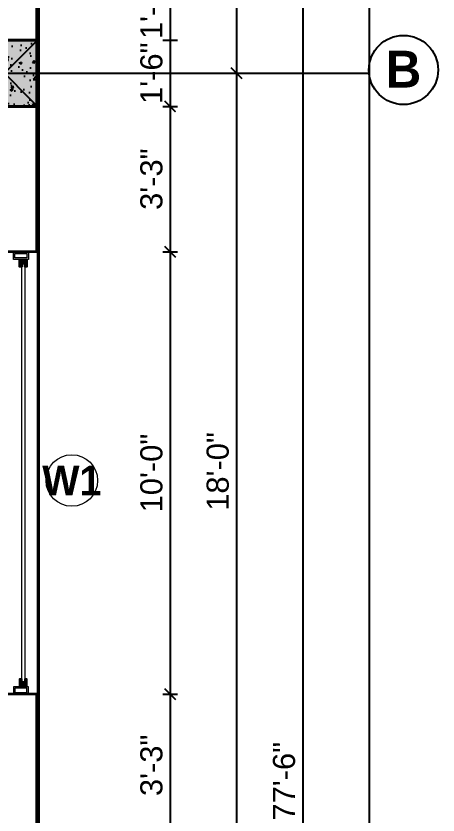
# Model space of a CAD drawing. Header units: feet. Extents: x 109753 to 150441, y 47761 to 75080.
# Drawn here: x 126972.3 to 127086.9, y 49514.3 to 49731.2 of the extents above; entities that cross this region are included whole.
import ezdxf

# ---------------------------------------------------------------- set-up
doc = ezdxf.new("R2010")
doc.units = ezdxf.units.FT
doc.header["$LTSCALE"] = 50
doc.header["$MEASUREMENT"] = 0
doc.header["$PDMODE"] = 3
doc.header["$PDSIZE"] = -10
doc.linetypes.add('ACAD_ISO04W100', pattern=[30, 24, -3, 0, -3])
for name, color, linetype, lineweight in [('COLUMN', 16, 'Continuous', 40), ('DIMENSION', 5, 'Continuous', 15), ('TEXT', 181, 'Continuous', 13), ('WALL', 1, 'Continuous', 60), ('WINDOW', 197, 'Continuous', 25)]:
    doc.layers.add(name, color=color, linetype=linetype, lineweight=lineweight)
doc.layers.add('HACTH', color=251, linetype='Continuous')
doc.styles.add('GL_Imperial', font='GOTHIC.TTF', dxfattribs={"height": 8})
doc.styles.add('STYLUS', font='stylu.ttf')
doc.styles.add('TIMES', font='arial.ttf')
doc.dimstyles.new("1-8'", dxfattribs={"dimtxt": 6, "dimasz": 3, "dimexe": 2, "dimexo": 1, "dimgap": 2, "dimtad": 1, "dimdec": 0, "dimzin": 3, "dimdsep": 46, "dimlunit": 4, "dimtxsty": 'TIMES', "dimblk": 'ARCHTICK', "dimcen": 8, "dimdle": 2, "dimclrt": 7, "dimadec": 0, "dimazin": 0, "dimtfac": 1, "dimtdec": 0, "dimtix": 1, "dimtmove": 0, "dimatfit": 3, "dimfxl": 2, "dimfxlon": 1, "dimarcsym": 0})

# ---------------------------------------------------------------- blocks, each defined once
blk = doc.blocks.new('_ArchTick')
at = {"color": 0, "linetype": 'ByBlock', "const_width": 0.15}
blk.add_lwpolyline([(-0.5, -0.5), (0.5, 0.5)], dxfattribs=at)
blk = doc.blocks.new('*D1187')
at = {"layer": 'Defpoints', "color": 0, "transparency": 16777216}
for p in [(126978.15, 49979.75), (126978.15, 49715.63), (127032.15, 49715.63)]:
    blk.add_point(p, dxfattribs=at)
at = {"layer": 'DIMENSION', "color": 0, "lineweight": -2, "transparency": 16777216}
for p, q in [((127032.15, 49981.75), (127032.15, 49713.63)), ((127030.15, 49979.75), (127034.15, 49979.75)), ((127030.15, 49715.63), (127034.15, 49715.63))]:
    blk.add_line(p, q, dxfattribs=at)
at = {"layer": 'DIMENSION', "color": 0, "lineweight": -2, "transparency": 16777216, "xscale": 3, "yscale": 3, "zscale": 3}
for p, rotation in [((127032.15, 49979.75), 90), ((127032.15, 49715.63), 270)]:
    blk.add_blockref('_ArchTick', p, dxfattribs=dict(at, rotation=rotation))
at = {"layer": 'DIMENSION', "color": 7, "transparency": 16777216, "insert": (127027.09, 49847.69), "char_height": 6, "attachment_point": 5, "rotation": 90, "style": 'TIMES'}
blk.add_mtext('22\'-0"', dxfattribs=at)
blk = doc.blocks.new('*D1188')
at = {"layer": 'Defpoints', "color": 0, "transparency": 16777216}
for p in [(126978.15, 49715.63), (126978.15, 49499.51), (127032.15, 49499.51)]:
    blk.add_point(p, dxfattribs=at)
at = {"layer": 'DIMENSION', "color": 0, "lineweight": -2, "transparency": 16777216}
for p, q in [((127032.15, 49717.63), (127032.15, 49497.51)), ((127030.15, 49715.63), (127034.15, 49715.63)), ((127030.15, 49499.51), (127034.15, 49499.51))]:
    blk.add_line(p, q, dxfattribs=at)
at = {"layer": 'DIMENSION', "color": 0, "lineweight": -2, "transparency": 16777216, "xscale": 3, "yscale": 3, "zscale": 3}
for p, rotation in [((127032.15, 49715.63), 90), ((127032.15, 49499.51), 270)]:
    blk.add_blockref('_ArchTick', p, dxfattribs=dict(at, rotation=rotation))
at = {"layer": 'DIMENSION', "color": 7, "transparency": 16777216, "insert": (127027.09, 49607.57), "char_height": 6, "attachment_point": 5, "rotation": 90, "style": 'TIMES'}
blk.add_mtext('18\'-0"', dxfattribs=at)
blk = doc.blocks.new('*D1199')
at = {"layer": 'Defpoints', "color": 0, "transparency": 16777216}
for p in [(126978.15, 49988.75), (126978.15, 49058.27), (127050.15, 49058.27)]:
    blk.add_point(p, dxfattribs=at)
at = {"layer": 'DIMENSION', "color": 0, "lineweight": -2, "transparency": 16777216}
for p, q in [((127050.15, 49990.75), (127050.15, 49056.27)), ((127048.15, 49988.75), (127052.15, 49988.75)), ((127048.15, 49058.27), (127052.15, 49058.27))]:
    blk.add_line(p, q, dxfattribs=at)
at = {"layer": 'DIMENSION', "color": 0, "lineweight": -2, "transparency": 16777216, "xscale": 3, "yscale": 3, "zscale": 3}
for p, rotation in [((127050.15, 49988.75), 90), ((127050.15, 49058.27), 270)]:
    blk.add_blockref('_ArchTick', p, dxfattribs=dict(at, rotation=rotation))
at = {"layer": 'DIMENSION', "color": 7, "transparency": 16777216, "insert": (127045.09, 49523.51), "char_height": 6, "attachment_point": 5, "rotation": 90, "style": 'TIMES'}
blk.add_mtext('77\'-6"', dxfattribs=at)
blk = doc.blocks.new('*D1230')
at = {"layer": 'Defpoints', "color": 0, "transparency": 16777216}
for p in [(126978.58, 49706.63), (126978.15, 49667.14), (127014.15, 49667.14)]:
    blk.add_point(p, dxfattribs=at)
at = {"layer": 'DIMENSION', "color": 0, "lineweight": -2, "transparency": 16777216}
for p, q in [((127014.15, 49708.63), (127014.15, 49665.14)), ((127012.15, 49706.63), (127016.15, 49706.63)), ((127012.15, 49667.14), (127016.15, 49667.14))]:
    blk.add_line(p, q, dxfattribs=at)
at = {"layer": 'DIMENSION', "color": 0, "lineweight": -2, "transparency": 16777216, "xscale": 3, "yscale": 3, "zscale": 3}
for p, rotation in [((127014.15, 49706.63), 90), ((127014.15, 49667.14), 270)]:
    blk.add_blockref('_ArchTick', p, dxfattribs=dict(at, rotation=rotation))
at = {"layer": 'DIMENSION', "color": 7, "transparency": 16777216, "insert": (127009.09, 49686.88), "char_height": 6, "attachment_point": 5, "rotation": 90, "style": 'TIMES'}
blk.add_mtext('3\'-3"', dxfattribs=at)
blk = doc.blocks.new('*D1231')
at = {"layer": 'Defpoints', "color": 0, "transparency": 16777216}
for p in [(126978.15, 49667.14), (126978.15, 49547.14), (127014.15, 49547.14)]:
    blk.add_point(p, dxfattribs=at)
at = {"layer": 'DIMENSION', "color": 0, "lineweight": -2, "transparency": 16777216}
for p, q in [((127014.15, 49669.14), (127014.15, 49545.14)), ((127012.15, 49667.14), (127016.15, 49667.14)), ((127012.15, 49547.14), (127016.15, 49547.14))]:
    blk.add_line(p, q, dxfattribs=at)
at = {"layer": 'DIMENSION', "color": 0, "lineweight": -2, "transparency": 16777216, "xscale": 3, "yscale": 3, "zscale": 3}
for p, rotation in [((127014.15, 49667.14), 90), ((127014.15, 49547.14), 270)]:
    blk.add_blockref('_ArchTick', p, dxfattribs=dict(at, rotation=rotation))
at = {"layer": 'DIMENSION', "color": 7, "transparency": 16777216, "insert": (127009.09, 49607.14), "char_height": 6, "attachment_point": 5, "rotation": 90, "style": 'TIMES'}
blk.add_mtext('10\'-0"', dxfattribs=at)
blk = doc.blocks.new('*D1232')
at = {"layer": 'Defpoints', "color": 0, "transparency": 16777216}
for p in [(126978.15, 49547.14), (126978.58, 49508.51), (127014.15, 49508.51)]:
    blk.add_point(p, dxfattribs=at)
at = {"layer": 'DIMENSION', "color": 0, "lineweight": -2, "transparency": 16777216}
for p, q in [((127012.15, 49547.14), (127016.15, 49547.14)), ((127014.15, 49549.14), (127014.15, 49506.51)), ((127012.15, 49508.51), (127016.15, 49508.51))]:
    blk.add_line(p, q, dxfattribs=at)
at = {"layer": 'DIMENSION', "color": 0, "lineweight": -2, "transparency": 16777216, "xscale": 3, "yscale": 3, "zscale": 3}
for p, rotation in [((127014.15, 49547.14), 90), ((127014.15, 49508.51), 270)]:
    blk.add_blockref('_ArchTick', p, dxfattribs=dict(at, rotation=rotation))
at = {"layer": 'DIMENSION', "color": 7, "transparency": 16777216, "insert": (127009.09, 49527.82), "char_height": 6, "attachment_point": 5, "rotation": 90, "style": 'TIMES'}
blk.add_mtext('3\'-3"', dxfattribs=at)
blk = doc.blocks.new('*D1264')
at = {"layer": 'Defpoints', "color": 0, "transparency": 16777216}
for p in [(126987.15, 49741.8), (126978.15, 49724.63), (127014.15, 49724.63)]:
    blk.add_point(p, dxfattribs=at)
at = {"layer": 'DIMENSION', "color": 0, "lineweight": -2, "transparency": 16777216}
for p, q in [((127012.15, 49741.8), (127016.15, 49741.8)), ((127014.15, 49741.8), (127014.15, 49724.63)), ((127012.15, 49724.63), (127016.15, 49724.63))]:
    blk.add_line(p, q, dxfattribs=at)
at = {"layer": 'DIMENSION', "color": 7, "transparency": 16777216, "insert": (127009.09, 49733.22), "char_height": 6, "attachment_point": 5, "rotation": 90, "style": 'TIMES'}
blk.add_mtext('1\'-5"', dxfattribs=at)
blk = doc.blocks.new('*D1265')
at = {"layer": 'Defpoints', "color": 0, "transparency": 16777216}
for p in [(126978.15, 49724.63), (126978.58, 49706.63), (127014.15, 49706.63)]:
    blk.add_point(p, dxfattribs=at)
at = {"layer": 'DIMENSION', "color": 0, "lineweight": -2, "transparency": 16777216}
for p, q in [((127012.15, 49724.63), (127016.15, 49724.63)), ((127014.15, 49724.63), (127014.15, 49706.63)), ((127012.15, 49706.63), (127016.15, 49706.63))]:
    blk.add_line(p, q, dxfattribs=at)
at = {"layer": 'DIMENSION', "color": 7, "transparency": 16777216, "insert": (127009.09, 49715.63), "char_height": 6, "attachment_point": 5, "rotation": 90, "style": 'TIMES'}
blk.add_mtext('1\'-6"', dxfattribs=at)
blk = doc.blocks.new('A$Cb5c74cea')
at = {"true_color": 0xffffff, "transparency": 33554687}
h = blk.add_hatch(color=7, dxfattribs=at)
h.dxf.hatch_style = 1
h.paths.add_polyline_path([(-9, -9), (9, -9), (9, 9), (-9, 9)])
at = {"layer": 'HACTH', "transparency": 33554623}
h = blk.add_hatch(dxfattribs=at)
h.set_pattern_fill('AR-CONC', color=256)
h.set_pattern_definition([(50, (-126497.0296, -50480.552), (7.17260183, -0.62752135), [0.75, -8.25]), (355, (-126497.03, -50480.552), (-1.38751334, 7.52192134), [0.6, -6.6]), (100.4514445, (-126496.432, -50480.604), (5.78508847, 6.8943999), [0.63740192, -7.01142112]), (46.1842, (-126497.03, -50478.552), (10.6724133, -1.6551928), [1.125, -12.375]), (96.6356355, (-126496.14, -50478.69), (9.34661946, 9.741186), [0.9561034, -10.5171376]), (351.184164, (-126497.03, -50478.552), (9.34661945, 9.741186), [0.9, -9.9]), (21, (-126496.0296, -50479.052), (5.96907052, -4.0261889), [0.75, -8.25]), (326, (-126496.03, -50479.052), (2.4331533, 7.25150045), [0.6, -6.6]), (71.451445, (-126495.532, -50479.387), (8.40222377, 3.22531153), [0.6374019, -7.01142112]), (37.5, (-126497.0296, -50480.5518), (0.121598553, 3.32893854), [0, -6.52, 0, -6.7, 0, -6.625]), (7.5, (-126497.0296, -50480.5518), (2.63069537, 3.94411712), [0, -3.82, 0, -6.37, 0, -2.525]), (327.5, (-126499.2596, -50480.5518), (5.33822436, -0.225548717), [0, -2.5, 0, -7.8, 0, -10.35]), (317.5, (-126500.2596, -50480.5518), (5.8318617, 1.00104982), [0, -3.25, 0, -5.18, 0, -7.35])])
h.paths.add_polyline_path([(-9, -9), (9, -9), (9, 9), (-9, 9)])
at = {"layer": 'COLUMN'}
blk.add_lwpolyline([(-9, -9), (9, -9), (9, 9), (-9, 9)], close=True, dxfattribs=at)
at = {"layer": 'Defpoints', "color": 18, "true_color": 0x000000}
for p, q in [((-9, -9), (9, 9)), ((-9, 9), (9, -9))]:
    blk.add_line(p, q, dxfattribs=at)
blk = doc.blocks.new('WIN 4 FRAME')
at = {"true_color": 0x939598}
h = blk.add_hatch(color=252, dxfattribs=at)
h.dxf.hatch_style = 1
h.paths.add_polyline_path([(0, 4.05), (0, 0), (2.02, 0), (2.02, 2.02), (2.02, 2.02), (2.02, 4.05)])
h.paths.add_polyline_path([(1.62, 0.4), (0.4, 0.4), (0.4, 3.64), (1.62, 3.64)], flags=16)
at = {"lineweight": 18}
for points in [[(2.02, 0), (2.02, 4.05), (0, 4.05), (0, 0)], [(0.4, 3.64), (0.4, 0.4), (1.62, 0.4), (1.62, 3.64)]]:
    blk.add_lwpolyline(points, close=True, dxfattribs=at)
blk = doc.blocks.new('WIN IN FRAME 2')
at = {"true_color": 0x939598}
h = blk.add_hatch(color=252, dxfattribs=at)
h.dxf.hatch_style = 1
h.paths.add_polyline_path([(0, 2.02), (0, 0), (2.02, 0), (2.02, 0.61), (1.21, 0.61), (1.21, 1.42), (2.02, 1.42), (2.02, 2.02)])
blk.add_lwpolyline([(1.21, 1.42), (2.02, 1.42), (2.02, 2.02), (0, 2.02), (0, 0), (2.02, 0), (2.02, 0.61), (1.21, 0.61)], close=True)
blk = doc.blocks.new('*U1177')
blk.add_wipeout([(0, -0.2), (120, -0.2), (120, 9.2), (0, 9.2)]).dxf.layer = 'WINDOW'
at = {"layer": 'WINDOW', "color": 35, "lineweight": 5}
for p, q in [((120, 9), (0, 9)), ((120, 0), (0, 0))]:
    blk.add_line(p, q, dxfattribs=at)
at = {"layer": 'WINDOW', "color": 10, "lineweight": 35}
for p, q in [((0, 0), (0, 9)), ((120, 0), (120, 9))]:
    blk.add_line(p, q, dxfattribs=at)
at = {"layer": 'WINDOW', "lineweight": 9}
blk.add_lwpolyline([(3.24, 3.49), (116.76, 3.49), (116.76, 4.3), (3.24, 4.3)], close=True, dxfattribs=at)
at = {"layer": 'WINDOW', "lineweight": 5}
for name, p in [('WIN 4 FRAME', (0, 2.48)), ('WIN IN FRAME 2', (2.02, 2.88))]:
    blk.add_blockref(name, p, dxfattribs=at)
at = {"layer": 'WINDOW', "lineweight": 5, "xscale": -1}
for name, p in [('WIN 4 FRAME', (120, 2.48)), ('WIN IN FRAME 2', (117.98, 2.88))]:
    blk.add_blockref(name, p, dxfattribs=at)

msp = doc.modelspace()

# ---------------------------------------------------------------- linework, layer by layer
at = {"linetype": 'ACAD_ISO04W100', "ltscale": 3}
msp.add_line((126135.15, 49715.63), (127068.15, 49715.63), dxfattribs=at)
msp.add_circle((127077.49, 49716.51), 9.38)
at = {"layer": 'Defpoints'}
for points in [[(126135.15, 50078.75), (127068.15, 50078.75), (127068.15, 48956.27), (126135.15, 48956.27)], [(126153.15, 50060.75), (127050.15, 50060.75), (127050.15, 48974.27), (126153.15, 48974.27)], [(126171.15, 50042.75), (127032.15, 50042.75), (127032.15, 48992.27), (126171.15, 48992.27)], [(126189.15, 50024.75), (127014.15, 50024.75), (127014.15, 49010.27), (126189.15, 49010.27)]]:
    msp.add_lwpolyline(points, close=True, dxfattribs=at)
at = {"layer": 'TEXT'}
msp.add_circle((126987.46, 49605.11), 7, dxfattribs=at)
at = {"layer": 'WALL'}
msp.add_lwpolyline([(126771.07, 49724.63), (126969.15, 49724.63), (126969.15, 49750.8), (126987.15, 49750.8), (126987.15, 49741.8), (126978.15, 49741.8), (126978.15, 49088.58)], dxfattribs=at)

# ---------------------------------------------------------------- block references
msp.add_blockref('A$Cb5c74cea', (126969.15, 49715.63))

# ---------------------------------------------------------------- texts
at = {"insert": (127077.49, 49716.73), "char_height": 10, "attachment_point": 5, "style": 'STYLUS'}
msp.add_mtext_dynamic_manual_height_columns('{\\fStylus BT|b1|i0|c0|p34;B}', width=4.1758, gutter_width=43.75, heights=[0], dxfattribs=at)
at = {"layer": 'TEXT', "insert": (126987.46, 49605.11), "char_height": 8, "attachment_point": 5, "style": 'GL_Imperial'}
msp.add_mtext_dynamic_manual_height_columns('{\\fStylus BT|b1|i0|c0|p34;W1}', width=9.3058, gutter_width=35, heights=[0], dxfattribs=at)

# ---------------------------------------------------------------- dimensions: what is measured, and where the dimension line sits
at = {"layer": 'DIMENSION'}
for base, p1, p2, picture, middle in [((127050.15, 49058.27), (126978.15, 49988.75), (126978.15, 49058.27), '*D1199', (127045.09, 49523.51)), ((127032.15, 49715.63), (126978.15, 49979.75), (126978.15, 49715.63), '*D1187', (127027.09, 49847.69)), ((127014.15, 49724.63), (126987.15, 49741.8), (126978.15, 49724.63), '*D1264', (127009.09, 49733.22)), ((127014.15, 49706.63), (126978.15, 49724.63), (126978.58, 49706.63), '*D1265', (127009.09, 49715.63)), ((127032.15, 49499.51), (126978.15, 49715.63), (126978.15, 49499.51), '*D1188', (127027.09, 49607.57)), ((127014.15, 49667.14), (126978.58, 49706.63), (126978.15, 49667.14), '*D1230', (127009.09, 49686.88)), ((127014.15, 49547.14), (126978.15, 49667.14), (126978.15, 49547.14), '*D1231', (127009.09, 49607.14)), ((127014.15, 49508.51), (126978.15, 49547.14), (126978.58, 49508.51), '*D1232', (127009.09, 49527.82))]:
    dim = msp.add_linear_dim(base=base, p1=p1, p2=p2, angle=90, dimstyle="1-8'", dxfattribs=at)
    dim.commit()
    dim.dimension.update_dxf_attribs({"geometry": picture, "text_midpoint": middle})

# ---------------------------------------------------------------- next in the draw order: block references
at = {"layer": 'WINDOW', "xscale": -1, "rotation": 90}
msp.add_blockref('*U1177', (126978.15, 49667.14), dxfattribs=at)

# ---------------------------------------------------------------- next in the draw order: linework, layer by layer
at = {"layer": 'Defpoints'}
msp.add_lwpolyline([(126236.95, 49093.61), (126237.15, 49294.09), (126201.15, 49294.09), (126201.15, 49474.09), (126237.15, 49474.09), (126237.15, 49520.63), (126201.15, 49520.63), (126201.15, 49700.63), (126237.15, 49700.63), (126237.15, 49715.63), (126201.15, 49715.69), (126201.15, 49880.69), (126237.15, 49880.69), (126237.15, 49988.75), (126978.15, 49988.75), (126978.15, 49058.27)], dxfattribs=at)

doc.saveas('drawing.dxf')
